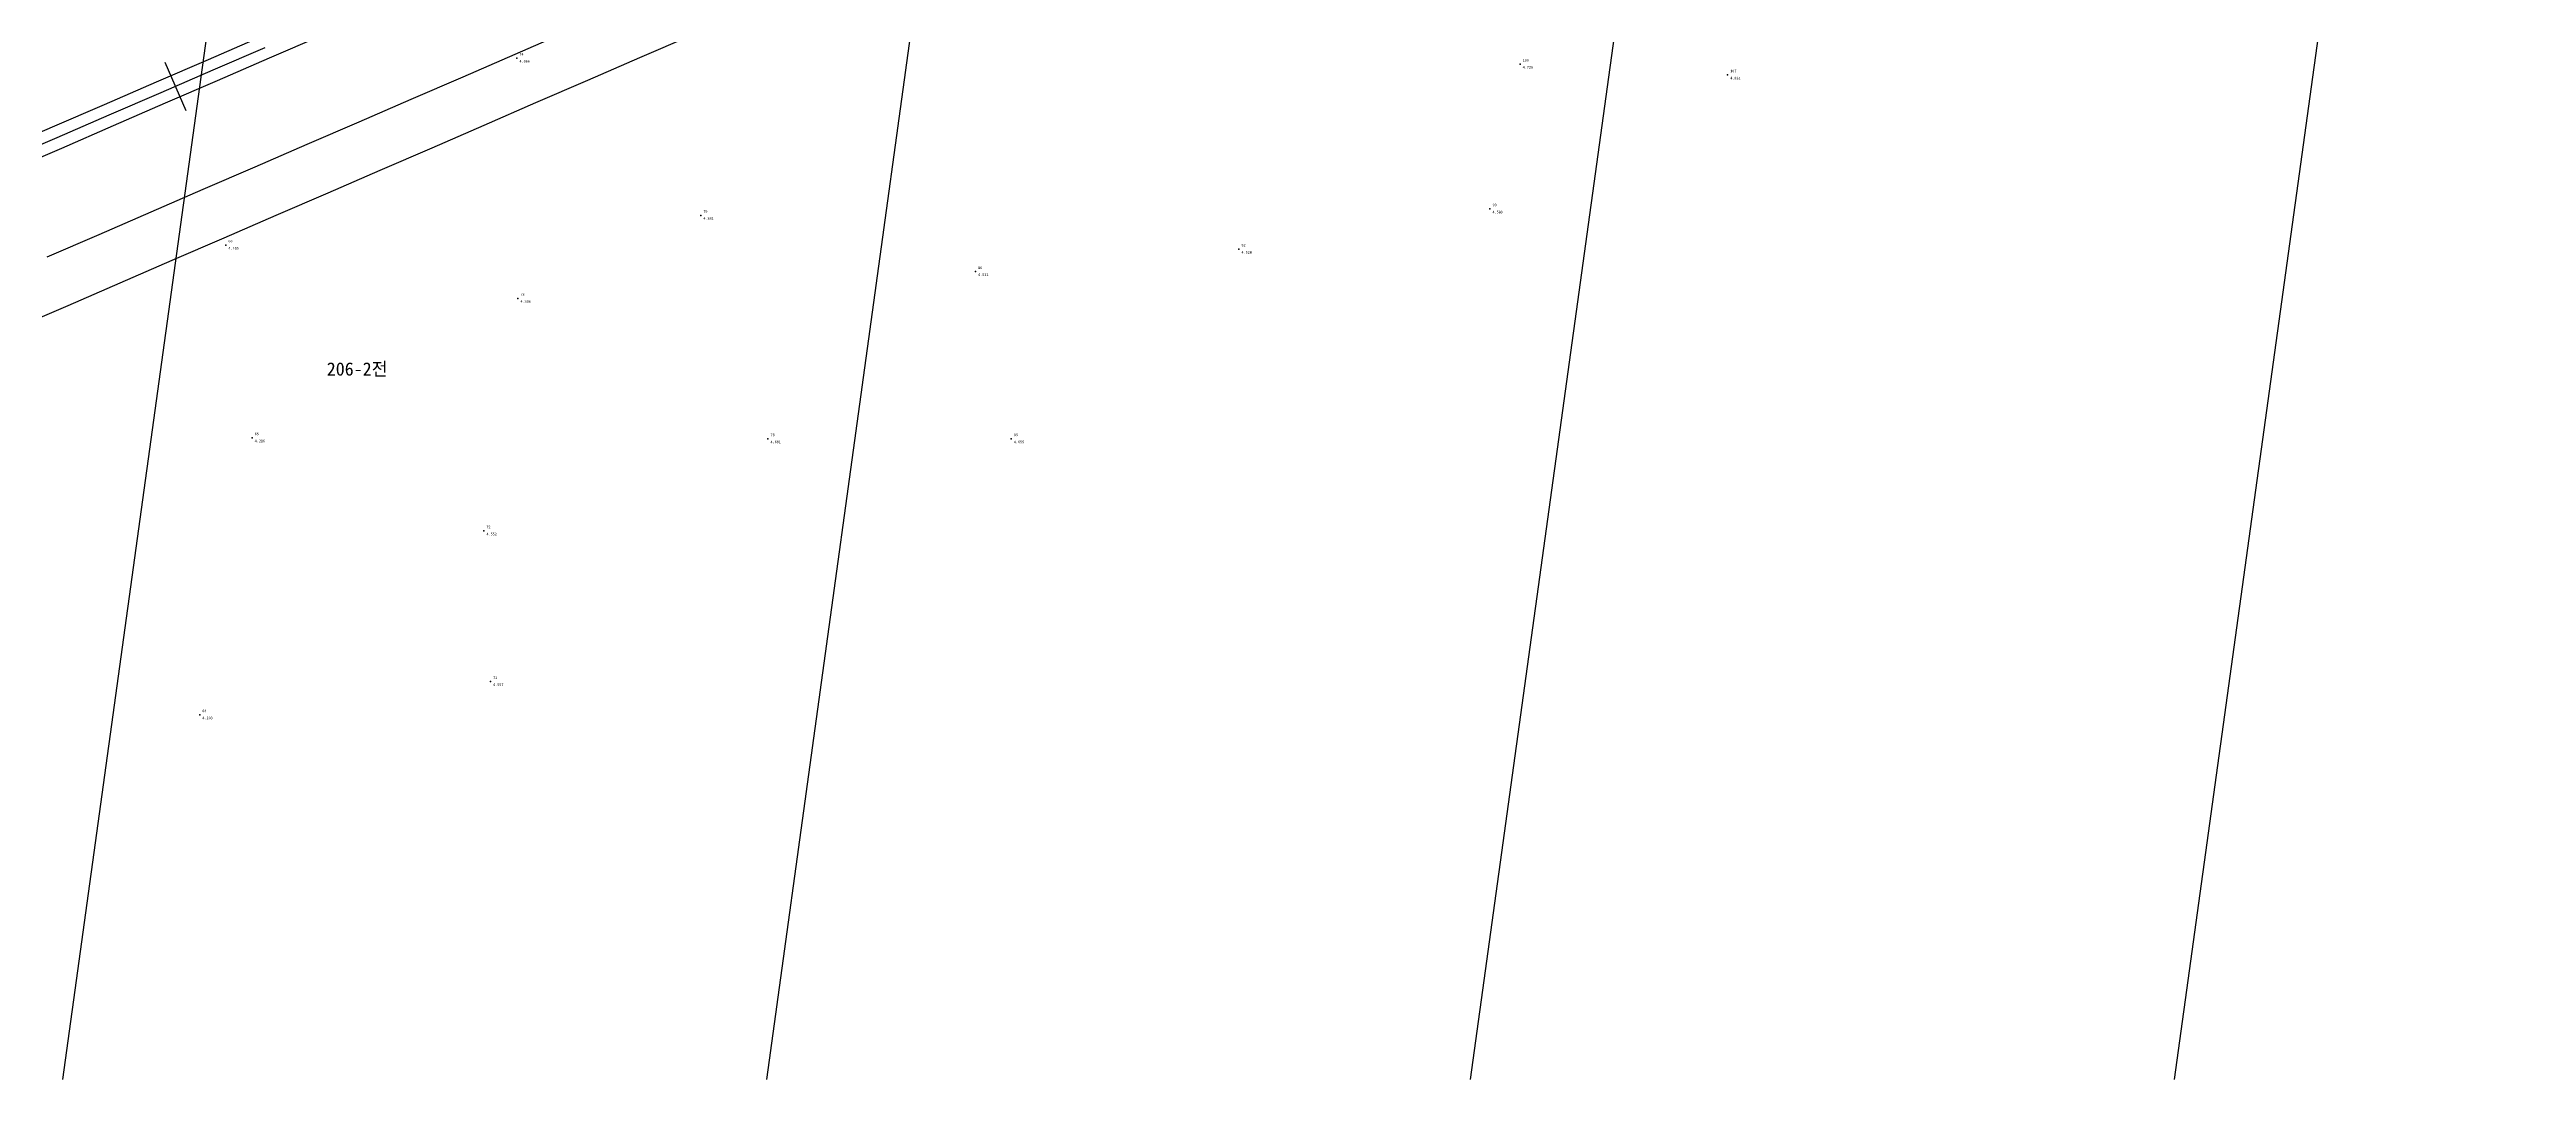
# Model space of a CAD drawing. Header units: millimetres. Extents: x 251155 to 251723, y 283328 to 283664.
# Drawn here: x 251418.5 to 251700, y 283340 to 283457.1 of the extents above; entities that cross this region are included whole.
import ezdxf

# ---------------------------------------------------------------- set-up
doc = ezdxf.new("R2010")
doc.units = ezdxf.units.MM
for name, color, linetype in [('CL', 1, 'Continuous'), ('PointElev', 7, 'Continuous'), ('PointNum', 7, 'Continuous'), ('PointPnt', 6, 'Continuous'), ('도로', 8, 'Continuous'), ('수로', 5, 'Continuous'), ('지번', 3, 'Continuous'), ('측점', 2, 'Continuous')]:
    doc.layers.add(name, color=color, linetype=linetype)

msp = doc.modelspace()

# ---------------------------------------------------------------- linework, layer by layer
at = {"layer": 'CL'}
msp.add_lwpolyline([(251413.45, 283444.5), (251419.36, 283447.06), (251425.27, 283449.62), (251431.18, 283452.18), (251437.08, 283454.74), (251442.99, 283457.3)], dxfattribs=at)
at = {"layer": 'PointPnt'}
for p in [(251471.6, 283456.07, 4.07), (251585.62, 283455.38, 4.73), (251609.21, 283454.16, 4.83), (251492.5, 283438.21, 4.38), (251582.19, 283438.94, 4.59), (251438.52, 283434.83, 4.11), (251553.66, 283434.36, 4.53), (251523.72, 283431.81, 4.53), (251471.71, 283428.77, 4.4), (251441.51, 283412.92, 4.22), (251500.14, 283412.81, 4.68), (251527.79, 283412.81, 4.66), (251467.85, 283402.34, 4.55), (251468.6, 283385.22, 4.56), (251435.56, 283381.44, 4.2)]:
    msp.add_point(p, dxfattribs=at)
at = {"layer": '도로'}
for points in [[(251414.7, 283425.42), (251420.61, 283427.98), (251426.52, 283430.54), (251432.42, 283433.1), (251438.33, 283435.66), (251444.24, 283438.22), (251450.15, 283440.78), (251456.06, 283443.34), (251461.97, 283445.9), (251467.88, 283448.46), (251473.78, 283451.02), (251479.69, 283453.58), (251485.6, 283456.14), (251491.51, 283458.7)], [(251418.22, 283433.48), (251424.13, 283436.04), (251430.04, 283438.61), (251435.95, 283441.17), (251441.86, 283443.73), (251447.76, 283446.29), (251453.67, 283448.85), (251459.58, 283451.41), (251465.49, 283453.97), (251471.4, 283456.53), (251477.31, 283459.09)]]:
    msp.add_lwpolyline(points, dxfattribs=at)
at = {"layer": '수로'}
for points in [[(251412.93, 283445.69), (251418.84, 283448.25), (251424.75, 283450.81), (251430.66, 283453.37), (251436.57, 283455.93), (251442.48, 283458.49)], [(251413.97, 283443.3), (251419.88, 283445.86), (251425.78, 283448.42), (251431.69, 283450.98), (251437.6, 283453.54), (251443.51, 283456.1), (251449.42, 283458.66)]]:
    msp.add_lwpolyline(points, dxfattribs=at)
at = {"layer": '지번'}
for p, q in [((251420, 283340), (251460, 283630)), ((251500, 283340), (251540, 283630)), ((251580, 283340), (251620, 283630)), ((251660, 283340), (251700, 283630))]:
    msp.add_line(p, q, dxfattribs=at)
at = {"layer": '측점'}
msp.add_line((251431.58, 283455.62), (251433.97, 283450.12), dxfattribs=at)

# ---------------------------------------------------------------- texts
at = {"layer": 'PointElev'}
for s, p in [('4.066', (251471.9, 283455.57)), ('4.729', (251585.92, 283454.88)), ('4.831', (251609.51, 283453.66)), ('4.381', (251492.8, 283437.71)), ('4.589', (251582.49, 283438.44)), ('4.105', (251438.82, 283434.33)), ('4.528', (251553.96, 283433.86)), ('4.531', (251524.02, 283431.31)), ('4.396', (251472.01, 283428.27)), ('4.216', (251441.81, 283412.42)), ('4.681', (251500.44, 283412.31)), ('4.655', (251528.09, 283412.31)), ('4.552', (251468.15, 283401.84)), ('4.557', (251468.9, 283384.72)), ('4.203', (251435.86, 283380.94))]:
    msp.add_text(s, height=0.3, dxfattribs=at).set_placement(p)
at = {"layer": 'PointNum'}
for s, p in [('74', (251471.9, 283456.37)), ('100', (251585.92, 283455.68)), ('107', (251609.51, 283454.46)), ('79', (251492.8, 283438.51)), ('99', (251582.49, 283439.24)), ('66', (251438.82, 283435.13)), ('86', (251524.02, 283432.11)), ('92', (251553.96, 283434.66)), ('73', (251472.01, 283429.07)), ('65', (251441.81, 283413.22)), ('78', (251500.44, 283413.11)), ('85', (251528.09, 283413.11)), ('72', (251468.15, 283402.64)), ('71', (251468.9, 283385.52)), ('64', (251435.86, 283381.74))]:
    msp.add_text(s, height=0.3, dxfattribs=at).set_placement(p)
at = {"layer": '지번'}
msp.add_text('206-2전', height=1.5, dxfattribs=at).set_placement((251450, 283420))

doc.saveas('drawing.dxf')
